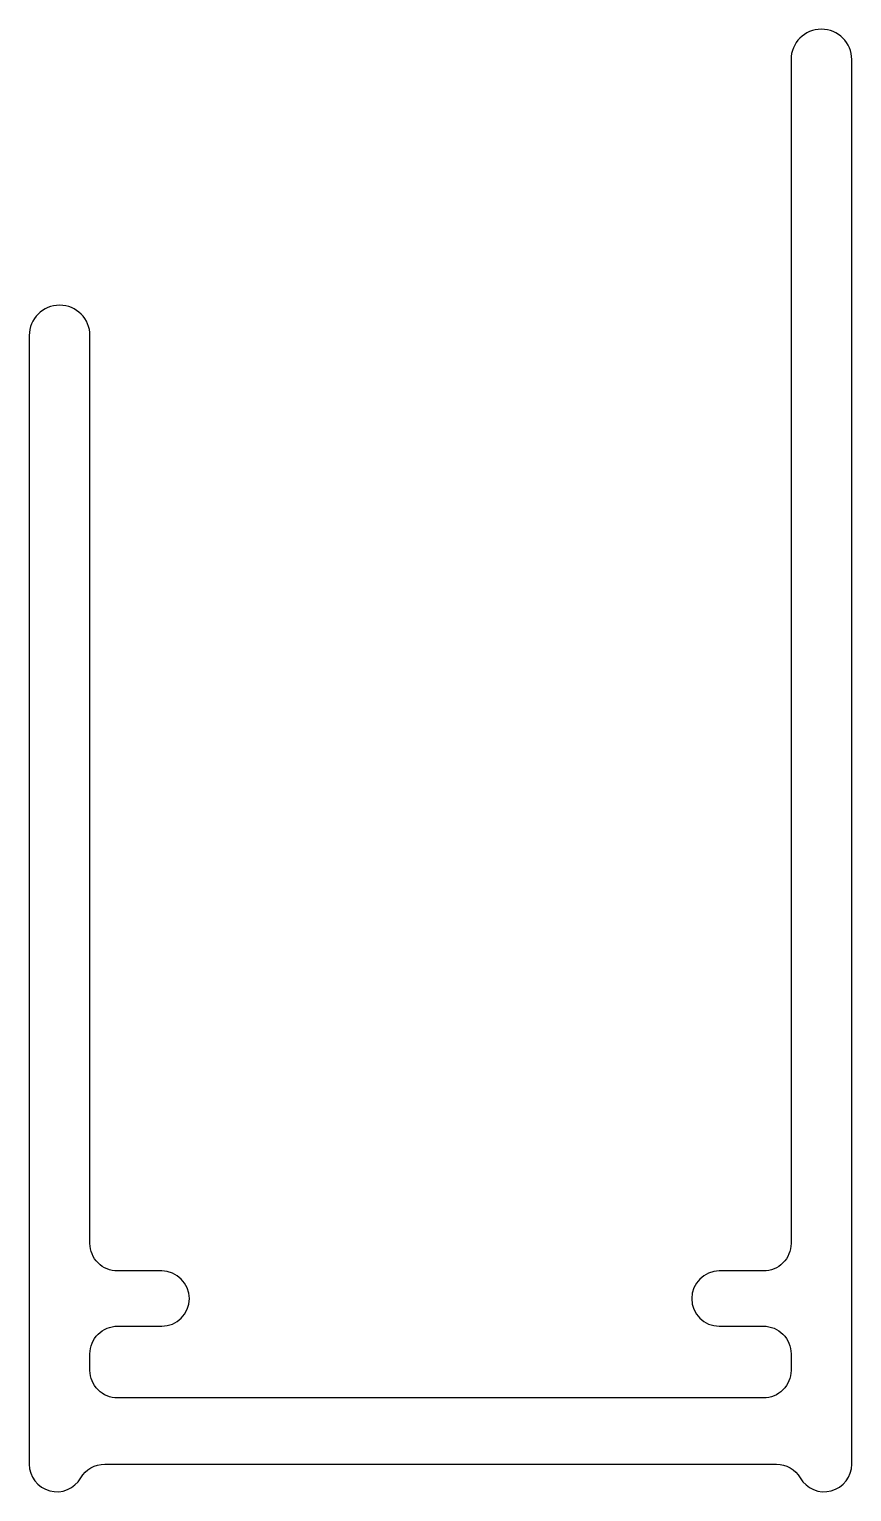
# Model space of a CAD drawing. Extents: x 947.3 to 962.2, y -4.5 to 22.
import ezdxf

# ---------------------------------------------------------------- set-up
doc = ezdxf.new("R2010")
doc.units = 0
doc.header["$LTSCALE"] = 15
doc.layers.get('0').update_dxf_attribs({"linetype": 'CONTINUOUS'})

msp = doc.modelspace()

# ---------------------------------------------------------------- linework, layer by layer
at = {"color": 7, "linetype": 'CONTINUOUS', "flags": 128}
msp.add_lwpolyline([(948.853, -0.456, -0.414214), (948.353, 0.044), (948.353, 16.494, 1), (947.253, 16.494), (947.253, -3.956, 0.767327), (948.186, -4.206, -0.267949), (948.619, -3.956), (960.787, -3.956, -0.267949), (961.22, -4.206, 0.767327), (962.153, -3.956), (962.153, 21.494, 1), (961.053, 21.494), (961.053, 0.044, -0.414214), (960.553, -0.456), (959.753, -0.456, 1), (959.753, -1.456), (960.553, -1.456, -0.414214), (961.053, -1.956), (961.053, -2.256, -0.414214), (960.553, -2.756), (948.853, -2.756, -0.414214), (948.353, -2.256), (948.353, -1.956, -0.414214), (948.853, -1.456), (949.653, -1.456, 1), (949.653, -0.456)], format="xyb", close=True, dxfattribs=at)

doc.saveas('drawing.dxf')
